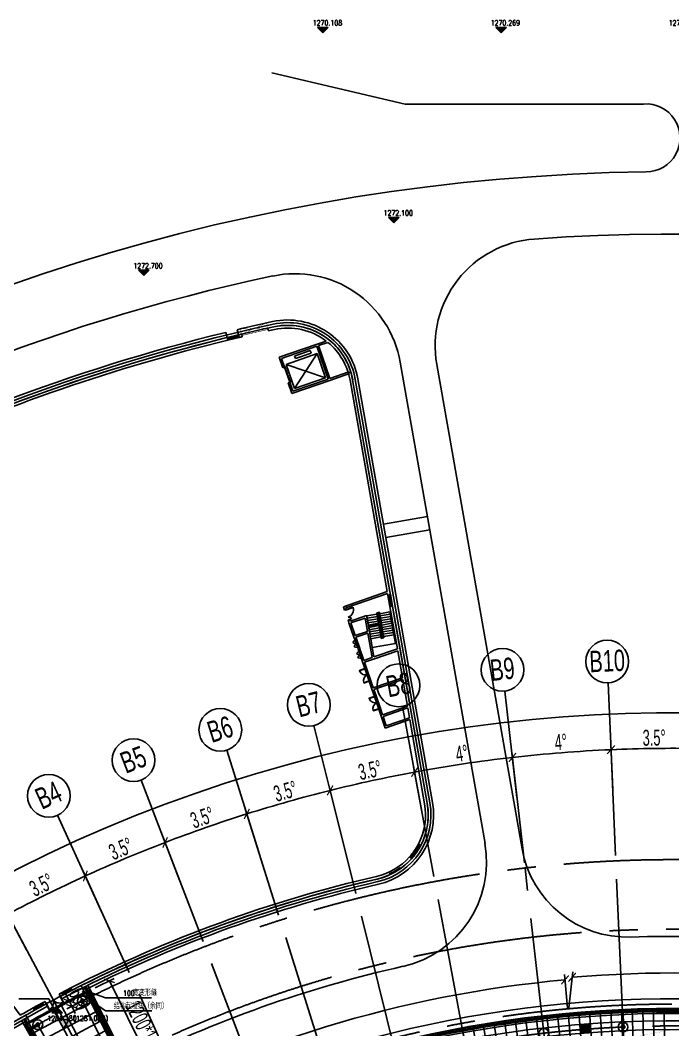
# Model space of a CAD drawing. Extents: x 1962160 to 37842216, y -162679 to 2997677.
# Drawn here: x 37540363 to 37613660, y 2884395 to 2997677 of the extents above; entities that cross this region are included whole.
import ezdxf
from ezdxf.enums import TextEntityAlignment as Align

# ---------------------------------------------------------------- set-up
doc = ezdxf.new("R2010")
doc.units = 0
doc.header["$LTSCALE"] = 1000
for name, pattern in [('__DASH', [0.35, 0.25, -0.1]), ('CENTER', [2, 1.25, -0.25, 0.25, -0.25]), ('CENTER2', [28.575, 19.05, -3.175, 3.175, -3.175]), ('DASH', [0.35, 0.25, -0.1]), ('HIDDEN', [0.375, 0.25, -0.125])]:
    doc.linetypes.add(name, pattern=pattern)
doc.layers.get('0').update_dxf_attribs({"color": 8})
doc.layers.get('Defpoints').update_dxf_attribs({"color": 8})
for name, color, linetype in [('#幕墙线-平面', 8, 'Continuous'), ('#标注', 8, 'Continuous'), ('#虚线', 8, 'HIDDEN'), ('#轴线', 8, 'CENTER2'), ('1-WIN-1', 8, 'Continuous'), ('A-AL-E', 8, 'Continuous'), ('A-COLS-PLAN-C', 8, 'DASH'), ('A-COLS-PLAN-S', 8, 'DASH'), ('A-DETL-ALUM', 8, 'Continuous'), ('A-DIMS-ELEV', 8, 'Continuous'), ('A-DIMS-LEAD', 8, 'Continuous'), ('A-FLOR', 8, 'Continuous'), ('A-FLOR-OTLN', 8, 'Continuous'), ('A-FLOR-UNDR', 8, '__DASH'), ('A-GRID', 8, 'CENTER'), ('A-HATH', 8, 'Continuous'), ('A-NOTE', 8, 'Continuous'), ('A-ROOF-DRAN', 8, 'Continuous'), ('A-STRS-HRAL', 8, 'Continuous'), ('DIM', 8, 'Continuous'), ('G-ACCS', 8, 'Continuous'), ('周边建筑', 8, 'Continuous'), ('建-填充', 8, 'Continuous'), ('水-雨水-压力流-标识', 8, 'Continuous')]:
    doc.layers.add(name, color=color, linetype=linetype)
doc.layers.add('A-X-CHEK', color=8, linetype='Continuous', plot=False)
doc.styles.add('#文字', font='jrs.shx', dxfattribs={"width": 0.7, "bigfont": 'hztxt.shx'})
doc.styles.add('_TCH_DIM', font='SIMPLEX', dxfattribs={"bigfont": 'GBCBIG'})
doc.styles.add('JHZX', font='jrs.shx', dxfattribs={"width": 0.6, "bigfont": 'jhz.shx'})
doc.dimstyles.new('JZBZ-300', dxfattribs={"dimscale": 300, "dimtxt": 3, "dimasz": 1.5, "dimexe": 1, "dimexo": 1, "dimgap": 0.5, "dimtad": 1, "dimdec": 0, "dimdsep": 46, "dimtxsty": 'JHZX', "dimblk1": 'ARCHTICK', "dimblk2": 'ARCHTICK', "dimsah": 1, "dimcen": 0, "dimclrd": 1, "dimclre": 1, "dimclrt": 2, "dimadec": 3, "dimazin": 2, "dimtfac": 1, "dimtdec": 0, "dimtix": 1, "dimtmove": 0, "dimatfit": 3, "dimfxl": 1, "dimtolj": 1, "dimlwd": -1, "dimlwe": -1, "dimarcsym": 1})
doc.dimstyles.new('JZBZ-600', dxfattribs={"dimscale": 600, "dimtxt": 3, "dimasz": 1.5, "dimexe": 1, "dimexo": 1, "dimgap": 0.5, "dimtad": 1, "dimdec": 0, "dimdsep": 46, "dimtxsty": 'JHZX', "dimblk1": 'ARCHTICK', "dimblk2": 'ARCHTICK', "dimsah": 1, "dimcen": 0, "dimclrd": 1, "dimclre": 1, "dimclrt": 2, "dimadec": 1, "dimazin": 2, "dimtfac": 1, "dimtdec": 0, "dimtix": 1, "dimtmove": 0, "dimatfit": 3, "dimfxl": 1, "dimtolj": 1, "dimlwd": -1, "dimlwe": -1, "dimarcsym": 1})
pattern_1 = [(45, (0, 0), (-112.2532015, 112.2532015), []), (135, (0, 0), (-112.2532015, -112.2532015), [])]

# ---------------------------------------------------------------- blocks, each defined once
blk = doc.blocks.new('_ARCHTICK')
at = {"const_width": 0.15}
blk.add_lwpolyline([(-0.5, -0.5), (0.5, 0.5)], dxfattribs=at)
blk = doc.blocks.new('排水沟区域')
at = {"layer": 'A-HATH'}
h = blk.add_hatch(dxfattribs=at)
h.set_pattern_fill('ANSI37', color=256, scale=100)
h.set_pattern_definition(pattern_1)
edge = h.paths.add_edge_path()
edge.add_arc((35647973, 2918657), 130050, 85.73989, 85.93807)
edge.add_arc((35656805, 3048908), 650, 266.1207, 305.74461, ccw=False)
edge.add_arc((35647973, 2918657), 129900, 86.1207, 116.0611)
edge.add_arc((35590618, 3035934), 650, 256.27854, 296.0611, ccw=False)
edge.add_line((35590464, 3035302), (35590062, 3035102))
edge.add_arc((35590618, 3035934), 1000, 236.24955, 296.0611)
edge.add_arc((35647973, 2918657), 129550, 86.1207, 116.0611, ccw=False)
edge.add_arc((35656805, 3048908), 1000, 266.1207, 325.93048)
h = blk.add_hatch(dxfattribs=at)
h.set_pattern_fill('ANSI37', color=256, scale=100)
h.set_pattern_definition(pattern_1)
edge = h.paths.add_edge_path()
edge.add_line((35583812, 3031894), (35583462, 3031695))
edge.add_arc((35582818, 3031786), 650, 351.9301, 389.49935)
edge.add_line((35583384, 3032106), (35575159, 3046644))
edge.add_arc((35647973, 2918657), 147250, 119.49992, 119.6361, ccw=False)
edge.add_line((35575463, 3046817), (35583689, 3032279))
edge.add_arc((35582818, 3031786), 1000, 6.14995, 29.49935, ccw=False)
for points in [[(35657633, 3048348, 0.0008647), (35657185, 3048381, -0.1746354), (35656761, 3048260, 0.131388), (35590904, 3035350, -0.1753489), (35590464, 3035302), (35590062, 3035102, 0.2670681), (35591057, 3035035, -0.131388), (35656737, 3047910, 0.2670598)], [(35583812, 3031894), (35583462, 3031695, 0.1654111), (35583384, 3032106), (35575159, 3046644, -0.0005942), (35575463, 3046817), (35583689, 3032279, -0.102235)]]:
    blk.add_lwpolyline(points, format="xyb", close=True, dxfattribs=at)
blk = doc.blocks.new('A$C58e34137')
at = {"layer": 'A-X-CHEK'}
blk.add_blockref('排水沟区域', (-35647973, -2918657), dxfattribs=at)
blk = doc.blocks.new('雨水立管')
for radius in [80, 50]:
    blk.add_circle((0, 0), radius)
blk = doc.blocks.new('雨水')
at = {"layer": 'A-ROOF-DRAN'}
for points in [[(35642303, 3046802), (35642243, 3048080)], [(35642452, 3046809), (35642393, 3048087)], [(35576339, 3046650), (35575747, 3046315)], [(35576413, 3046520), (35575821, 3046185)]]:
    blk.add_lwpolyline(points, dxfattribs=at)
at = {"xscale": 1.5, "yscale": 1.5, "zscale": 1.5}
for p in [(35576376, 3046585), (35642377, 3046805)]:
    blk.add_blockref('雨水立管', p, dxfattribs=at)
blk = doc.blocks.new('1100')
at = {"layer": 'A-DETL-ALUM', "ltscale": 0.3}
blk.add_circle((35572079, 2737405), 550, dxfattribs=at)
blk = doc.blocks.new('_YZHK')
blk.add_circle((0, 0), 0.5)
blk = doc.blocks.new('ASDFASD')
at = {"layer": 'A-COLS-PLAN-C', "ltscale": 0.3, "xscale": 400, "yscale": 400, "zscale": 400}
for p in [(35581667, 3049405), (35576655, 3046741), (35642391, 3046485)]:
    blk.add_blockref('_YZHK', p, dxfattribs=at)
blk = doc.blocks.new('$DorLib2D$00000002')
at = {"layer": '1-WIN-1'}
for p, q in [((-0.5, 0), (-0.5, 0.4875)), ((-0.475, 0.4875), (-0.5, 0.4875)), ((-0.5, 0), (-0.475, 0)), ((-0.475, 0), (-0.475, 0.4875)), ((0.475, 0), (0.475, 0.4875)), ((0.475, 0.4875), (0.5, 0.4875)), ((0.5, 0), (0.475, 0)), ((0.5, 0), (0.5, 0.4875))]:
    blk.add_line(p, q, dxfattribs=at)
for centre, start, end in [((-0.4875, 0), 0, 88.530716), ((0.4875, 0), 91.469284, 180)]:
    blk.add_arc(centre, 0.4875, start, end, dxfattribs=at)
blk = doc.blocks.new('$DORLIB2D$00000127')
for points in [[(-0.533, 0.795), (-0.533, 0.69)], [(-0.033, 0.795), (-0.533, 0.795)], [(-0.033, 0.69), (-0.533, 0.69)], [(-0.033, 0.795), (-0.033, 0.69)], [(0.533, 0.795), (0.033, 0.795)], [(0.033, 0.795), (0.033, 0.69)], [(0.533, 0.69), (0.033, 0.69)], [(0.533, 0.795), (0.533, 0.69)], [(0.5, 0.5), (-0.5, 0.5)]]:
    blk.add_lwpolyline(points)
blk = doc.blocks.new('$DorLib2D$00000213')
at = {"const_width": 0.02}
blk.add_lwpolyline([(0.5, 0), (-0.5, 0)], dxfattribs=at)
blk = doc.blocks.new('$WINLIB2D$00000001')
for points in [[(-0.5, 0.5), (-0.5, -0.5)], [(-0.5, 0.5), (0.5, 0.5)], [(0.5, 0.167), (-0.5, 0.167)], [(0.5, -0.5), (0.5, 0.5)], [(0.5, -0.167), (-0.5, -0.167)], [(-0.5, -0.5), (0.5, -0.5)]]:
    blk.add_lwpolyline(points)
blk = doc.blocks.new('$WINLIB2D$00000039')
for points in [[(-0.5, 0.5), (-0.5, -0.5)], [(0.5, 0.5), (-0.5, 0.5)], [(-0.5, 0.167), (0.5, 0.167)], [(-0.452, -0.167), (-0.5, 0.084)], [(-0.384, -0.167), (-0.448, 0.167)], [(-0.316, -0.167), (-0.38, 0.167)], [(-0.248, -0.167), (-0.312, 0.167)], [(-0.18, -0.167), (-0.244, 0.167)], [(-0.112, -0.167), (-0.176, 0.167)], [(-0.044, -0.167), (-0.108, 0.167)], [(0.024, -0.167), (-0.04, 0.167)], [(0.092, -0.167), (0.028, 0.167)], [(0.16, -0.167), (0.096, 0.167)], [(0.228, -0.167), (0.164, 0.167)], [(0.296, -0.167), (0.232, 0.167)], [(0.364, -0.167), (0.3, 0.167)], [(0.432, -0.167), (0.368, 0.167)], [(0.5, -0.167), (0.436, 0.167)], [(0.5, -0.5), (0.5, 0.5)], [(-0.5, -0.167), (0.5, -0.167)], [(0.5, -0.5), (-0.5, -0.5)]]:
    blk.add_lwpolyline(points)
blk = doc.blocks.new('$DorLib2D$00000225')
for p, q in [((-0.5, 0), (-0.5, 0.252)), ((-0.475, 0.252), (-0.5, 0.252)), ((-0.475, 0), (-0.475, 0.252)), ((0.475, -0.001), (0.475, 0.752)), ((0.475, 0.752), (0.5, 0.752)), ((0.5, -0.001), (0.5, 0.752)), ((-0.475, 0), (-0.5, 0)), ((0.475, -0.001), (0.5, -0.001))]:
    blk.add_line(p, q)
for centre, radius, start, end in [((-0.501, 0.003), 0.251, 359.78987, 84.09744), ((0.505, -0.002), 0.755, 92.24927, 179.72377)]:
    blk.add_arc(centre, radius, start, end)
blk = doc.blocks.new('$DorLib2D$00000231')
for p, q in [((-0.5, 0), (-0.25, 0.43)), ((0.5, 0), (0.25, 0.43))]:
    blk.add_line(p, q)
for centre, start, end in [((-0.5, 0), 0, 60), ((0.5, 0), 120, 180)]:
    blk.add_arc(centre, 0.5, start, end)
blk = doc.blocks.new('1234')
at = {"layer": '周边建筑'}
for p, q in [((52142, 204662), (52290, 205244)), ((52067, 204372), (52142, 204662)), ((53401, 204337), (53326, 204047)), ((53401, 204337), (53553, 204918)), ((53686, 203953), (53764, 204242)), ((56660, 203458), (56582, 203168)), ((56273, 199959), (56080, 198739)), ((60718, 199255), (56273, 199959)), ((56278, 198708), (56440, 199730)), ((60588, 199073), (56440, 199730)), ((56080, 198739), (56278, 198708)), ((56562, 198906), (56112, 196061)), ((56112, 196061), (60217, 198327)), ((60217, 198327), (56562, 198906)), ((56562, 198906), (59766, 195482)), ((57856, 199278), (57812, 198996)), ((57812, 198996), (59649, 198705)), ((59693, 198987), (57856, 199278)), ((59649, 198705), (59693, 198987)), ((60217, 198327), (59766, 195482)), ((59978, 195221), (60588, 199073)), ((60175, 195190), (60785, 199042)), ((61784, 199086), (60718, 199255)), ((61879, 198868), (60785, 199042)), ((55798, 196961), (55601, 195712)), ((55996, 196930), (55798, 196961)), ((55829, 195878), (55996, 196930)), ((59766, 195482), (56112, 196061)), ((60045, 195008), (55601, 195712)), ((59978, 195221), (55829, 195878)), ((62374, 194639), (60045, 195008)), ((62406, 194836), (60175, 195190)), ((54634, 171059), (62073, 193954)), ((54898, 170900), (62358, 193861)), ((62374, 194639), (62406, 194836)), ((49496, 171873), (49434, 171478)), ((49434, 171478), (49631, 171447)), ((49496, 171873), (54634, 171059)), ((49631, 171447), (49663, 171644)), ((49663, 171644), (54572, 170867)), ((48933, 168317), (49199, 169997)), ((49246, 170293), (49199, 169997)), ((49444, 170262), (49246, 170293)), ((49412, 170064), (49444, 170262)), ((49412, 170064), (51321, 169762)), ((54572, 170867), (54510, 170677)), ((54510, 170677), (54795, 170584)), ((54795, 170584), (54898, 170900)), ((49146, 168385), (49381, 169866)), ((49381, 169866), (51058, 169601)), ((50589, 168156), (51058, 169601)), ((50753, 168013), (51321, 169762)), ((51309, 169726), (50945, 168605)), ((52181, 168623), (51068, 168984)), ((52261, 168870), (51149, 169231)), ((52342, 169117), (51229, 169479)), ((52422, 169364), (51309, 169726)), ((51826, 166719), (52691, 169382)), ((51837, 166821), (52641, 169293)), ((51864, 166644), (52766, 169421)), ((52472, 169517), (52092, 168348)), ((52510, 169441), (52151, 168335)), ((52498, 169340), (52170, 168331)), ((52338, 168845), (52319, 168851)), ((52418, 169092), (52399, 169099)), ((52766, 169421), (52472, 169517)), ((52498, 169340), (52479, 169346)), ((52480, 168799), (52499, 168793)), ((52498, 169340), (52641, 169293)), ((52691, 169382), (52510, 169441)), ((52561, 169046), (52580, 169040)), ((54108, 169440), (52616, 164849)), ((52637, 169021), (53749, 168660)), ((52641, 169293), (52660, 169287)), ((52717, 169269), (53830, 168907)), ((52880, 164690), (54393, 169347)), ((53026, 166434), (53830, 168907)), ((54393, 169347), (54108, 169440)), ((48730, 167033), (48886, 168021)), ((48933, 168317), (48886, 168021)), ((48886, 168021), (49084, 167990)), ((48927, 167002), (49084, 167990)), ((49084, 167990), (49115, 168187)), ((49115, 168187), (50527, 167964)), ((49146, 168385), (50589, 168156)), ((49666, 165316), (50527, 167964)), ((49866, 165284), (50753, 168013)), ((50914, 168509), (50506, 167253)), ((51779, 167386), (50667, 167748)), ((51860, 167633), (50747, 167995)), ((51940, 167881), (50827, 168242)), ((52020, 168128), (50908, 168490)), ((51450, 168389), (50914, 168509)), ((51498, 168481), (50945, 168605)), ((52101, 168375), (50988, 168737)), ((51537, 168555), (51450, 168389)), ((51571, 168288), (51537, 168555)), ((52061, 168253), (51569, 166739)), ((51654, 168446), (51571, 168288)), ((52139, 168235), (51606, 168355)), ((52120, 168240), (51645, 166778)), ((52170, 168331), (51654, 168446)), ((52139, 168235), (51695, 166867)), ((52016, 167856), (51997, 167862)), ((52097, 168103), (52078, 168109)), ((52177, 168351), (52158, 168357)), ((52159, 167810), (52178, 167803)), ((52235, 167785), (53348, 167423)), ((52257, 168598), (52238, 168604)), ((52239, 168057), (52258, 168051)), ((52315, 168032), (53428, 167671)), ((52320, 168304), (52339, 168298)), ((52396, 168279), (53508, 167918)), ((52400, 168551), (52419, 168545)), ((52476, 168527), (53589, 168165)), ((52556, 168774), (53669, 168412)), ((48526, 165749), (48683, 166737)), ((48730, 167033), (48683, 166737)), ((48683, 166737), (48880, 166706)), ((48724, 165718), (48880, 166706)), ((48927, 167002), (48730, 167033)), ((48880, 166706), (48927, 167002)), ((50506, 167253), (50197, 166302)), ((51619, 166892), (50506, 167253)), ((51619, 166892), (50506, 167253)), ((51699, 167139), (50586, 167500)), ((51569, 166739), (51864, 166644)), ((51645, 166778), (51826, 166719)), ((51695, 166867), (51676, 166873)), ((51857, 166814), (51676, 166873)), ((51775, 167114), (51756, 167120)), ((51856, 167361), (51836, 167368)), ((51837, 166821), (51857, 166814)), ((51914, 166796), (53026, 166434)), ((53026, 166434), (51914, 166796)), ((51936, 167609), (51917, 167615)), ((51918, 167068), (51937, 167062)), ((51994, 167043), (53107, 166682)), ((51998, 167315), (52017, 167309)), ((52074, 167290), (53187, 166929)), ((52079, 167562), (52098, 167556)), ((52155, 167538), (53267, 167176)), ((48472, 165404), (48346, 164614)), ((48526, 165749), (48472, 165404)), ((48724, 165718), (48526, 165749)), ((48685, 165471), (48724, 165718)), ((48685, 165471), (49666, 165316)), ((50197, 166302), (52717, 165483)), ((52717, 165483), (53026, 166434)), ((48112, 163132), (48346, 164614)), ((48309, 163101), (48544, 164582)), ((48346, 164614), (48544, 164582)), ((48544, 164582), (48654, 165274)), ((48654, 165274), (49719, 165105)), ((49719, 165105), (52554, 164656)), ((49866, 165284), (52616, 164849)), ((51599, 161719), (52554, 164656)), ((51863, 161560), (52880, 164690)), ((48112, 163132), (47963, 162194)), ((48309, 163101), (48112, 163132)), ((47963, 162194), (47830, 161354)), ((48028, 161323), (48145, 162064)), ((48145, 162064), (51537, 161527)), ((48176, 162261), (48309, 163101)), ((48176, 162261), (51599, 161719)), ((47596, 159873), (47830, 161354)), ((47793, 159841), (48028, 161323)), ((47830, 161354), (48028, 161323)), ((50598, 158638), (51537, 161527)), ((50862, 158479), (51863, 161560)), ((47596, 159873), (47463, 159033)), ((47793, 159841), (47596, 159873)), ((47676, 159101), (47793, 159841)), ((47244, 157650), (47463, 159033)), ((47472, 157817), (47645, 158903)), ((47645, 158903), (50536, 158445)), ((47676, 159101), (50598, 158638)), ((47244, 157650), (50129, 157193)), ((47472, 157817), (50191, 157386)), ((50191, 157386), (50536, 158445)), ((50455, 157227), (50862, 158479)), ((47164, 148067), (50129, 157193)), ((47449, 147974), (50455, 157227)), ((-4072, 148444), (-5018, 154416)), ((-2398, 148181), (-2402, 148481)), ((-1202, 148495), (-1198, 148195)), ((-900, 148197), (-900, 148497)), ((900, 148497), (900, 148197)), ((1198, 148195), (1202, 148495)), ((2402, 148481), (2398, 148181)), ((-3864, 147549), (-3872, 147849)), ((-3857, 147300), (-3864, 147549)), ((-3807, 147301), (-3822, 147851)), ((-3757, 147302), (-3772, 147852)), ((-900, 148197), (-900, 147897)), ((900, 148197), (900, 147897)), ((3757, 147302), (3772, 147852)), ((3807, 147301), (3822, 147851)), ((3857, 147300), (3872, 147849)), ((44410, 144394), (44579, 144146)), ((42961, 143314), (42857, 143596))]:
    blk.add_line(p, q, dxfattribs=at)
for points, format in [([(900, 147897, -0.0642475), (38411, 142825, 0.3992271), (47734, 147881), (62644, 193769, 0.4257611), (57411, 203559, 0.1695891), (-81790, 195045, 0.4257611), (-85791, 184690), (-65401, 140962, 0.3992271), (-55531, 137079, -0.0949868), (-900, 147897)], "xyb"), ([(3507, 147308, 0.0119029), (-3507, 147308), (-3530, 148158, 0.0905154), (-55644, 137357, -0.3992271), (-65129, 141089), (-85519, 184817, -0.4257611), (-81674, 194768, -0.0861795), (-11230, 210901), (-9979, 203000), (9979, 203000), (11230, 210901, -0.0554806), (57329, 203270, -0.4257611), (62358, 193861), (47449, 147974, -0.3992271), (38489, 143115, 0.0597972), (3530, 148158), (3507, 147309)], "xyb"), ([(52290, 205244, 0.1253831), (-52290, 205244)], "xyb"), ([(-53553, 204918, 0.0353768), (-81906, 195322, 0.4257611), (-86063, 184563), (-65672, 140835, 0.3992271), (-55418, 136801, -0.0899201), (-3864, 147549, -0.0899201)], "xyb"), ([(3864, 147549, -0.0592047), (38333, 142535, 0.3992271), (48019, 147789), (62929, 193676, 0.4257611), (57492, 203848, 0.0048189), (53553, 204918)], "xyb"), ([(53276, 169224, 0, 0, 0), (52277, 166152, 0, 0, 0), (50946, 166584, 0, 0, 0), (51502, 168296, 0, 80, 0), (51409, 168011, 0, 0, 0)], "xyseb"), ([(51944, 169656, 0, 0, 0), (51582, 168544, 0, 80, 0), (51675, 168829, 0, 0, 0)], "xyseb"), ([(-3857, 147300, -0.0130907), (3857, 147300, -0.0130907)], "xyb")]:
    blk.add_lwpolyline(points, format=format, dxfattribs=at)
at = {"layer": '周边建筑', "const_width": 30}
for points in [[(56660, 203458), (56821, 204036), (53921, 204821), (53764, 204242), (56660, 203458)], [(56821, 204036), (53764, 204242)], [(56660, 203458), (53921, 204821)]]:
    blk.add_lwpolyline(points, dxfattribs=at)
at = {"layer": '周边建筑'}
for centre, radius, start, end in [((0, 0), 211200, 75.70675, 86.30137), ((0, 0), 210900, 75.707, 86.30102), ((0, 0), 210900, 75.25269, 75.35382), ((0, 0), 211200, 75.25211, 75.35407), ((0, 0), 210900, 74.24968, 74.43766), ((0, 0), 211200, 74.24968, 74.43824), ((55321, 196148), 7100, 24.44226, 74.24968), ((55321, 196148), 7400, 22.4866, 74.24968), ((55321, 196148), 7400, 21.72279, 35.71757), ((55321, 196148), 7100, 342, 22.52881), ((55321, 196148), 7400, 342, 22.4866), ((0, 0), 148500, 90.92672, 91.57126), ((0, 0), 148500, 90.34725, 90.46372), ((0, 0), 148500, 89.53628, 89.65275), ((0, 0), 148500, 74.9471, 89.07328), ((0, 0), 148200, 91.60015, 106.54179), ((0, 0), 148200, 90.92719, 91.60015), ((0, 0), 148200, 90.34795, 90.46325), ((0, 0), 148200, 89.65205, 90.34795), ((0, 0), 148200, 89.53675, 89.65205), ((0, 0), 148200, 74.9471, 89.07281), ((40411, 150261), 7100, 304.28234, 342), ((40411, 150261), 7400, 304.28234, 342), ((40411, 150261), 7100, 290.15462, 304.28234), ((40411, 150261), 7200, 290.15462, 304.28234), ((40411, 150261), 7300, 290.15462, 304.28234), ((40411, 150261), 7400, 290.15462, 304.28234), ((40411, 150261), 7400, 254.9471, 290.15462), ((40411, 150261), 7100, 254.9471, 290.15462), ((40411, 150261), 7300, 266.44972, 278.0529)]:
    blk.add_arc(centre, radius, start, end, dxfattribs=at)
for name, p, xscale, yscale, zscale, rotation in [('$WINLIB2D$00000001', (52734, 204355), -1300.000000000001, 299.9999999999999, 1300, 345.530409277179), ('$DorLib2D$00000213', (55173, 203705), 3000.000000000001, 3000.000000000001, -3000, 344.8451764016707), ('$DORLIB2D$00000127', (56038, 197834), -1800, 200, 1800, 260.9999999999851), ('$DorLib2D$00000225', (49439, 170870), -1200, 1200, 200, 260.9999999999629), ('$WINLIB2D$00000001', (54452, 170012), -1300.000000000001, 299.9999999999999, -1300.000000000001, 71.99999999999547), ('$DorLib2D$00000231', (48907, 167512), -999.9999999999995, 999.9999999999999, 200, 80.99999999998349), ('$DorLib2D$00000231', (48703, 166228), -999.9999999999995, 999.9999999999999, 200, 80.99999999998349), ('$DorLib2D$00000002', (48328, 163857), 1500, 1500, 200, 80.99999999997397), ('$DorLib2D$00000002', (47812, 160598), 1500.000000000002, 1500.000000000002, 200, 80.99999999998401), ('$WINLIB2D$00000039', (-1800, 148338), 1199.999999999999, 299.9999999999998, 1199.999999999999, 180.6952198723664), ('$WINLIB2D$00000039', (1800, 148338), -1199.999999999999, 299.9999999999998, -1199.999999999999, 179.3047801274005), ('$DorLib2D$00000002', (0, 148347), -1800, 1800, -1800, 180)]:
    blk.add_blockref(name, p, dxfattribs=dict(at, xscale=xscale, yscale=yscale, zscale=zscale, rotation=rotation))
blk = doc.blocks.new('DIAN')
at = {"layer": 'A-FLOR-OTLN'}
h = blk.add_hatch(color=256, dxfattribs=at)
h.dxf.hatch_style = 1
edge = h.paths.add_edge_path()
edge.add_arc((35536772, 2753987), 50, 0, 360)
blk.add_circle((35536772, 2753987), 50, dxfattribs=at)
blk = doc.blocks.new('总体道路0521')
at = {"layer": 'G-ACCS'}
for p, q in [((35647951.42, 2918805.6), (35647941.89, 2918859.62)), ((35647955.58, 2918805.01), (35647946, 2918859.36)), ((35647940.03, 2918841.41), (35647944.95, 2918842.28)), ((35647940.29, 2918839.94), (35647945.21, 2918840.8))]:
    blk.add_line(p, q, dxfattribs=at)
blk.add_lwpolyline([(35647969.23, 2918888.57), (35647942.47, 2918888.57), (35647927.47, 2918892.07)], dxfattribs=at)
for centre, radius, start, end in [((35647969.51, 2918884.77), 3.81, 270, 94.138), ((35647970.47, 2918883.93), 2, 358.9919, 358.9921), ((35647972.51, 2918657.18), 223.8, 90.7688, 156.6531), ((35647957.82, 2918861.45), 12, 94.1145, 190), ((35647972.51, 2918657.18), 216.8, 34.9199, 94.1145), ((35647972.51, 2918657.18), 216.8, 101.9588, 143.0802), ((35647930.08, 2918857.53), 12, 10, 101.9588), ((35647939.6, 2918803.52), 12, 282.6749, 10), ((35647967.4, 2918807.09), 12, 190, 271.9521), ((35647972.51, 2918657.18), 138, 85.7225, 91.9521), ((35647972.51, 2918657.18), 138, 102.6749, 116.3547), ((35647972.51, 2918657.18), 131, 85.8282, 116.3467)]:
    blk.add_arc(centre, radius, start, end, dxfattribs=at)
blk = doc.blocks.new('A$C06ac024f')
at = {"layer": 'A-DIMS-ELEV'}
for points in [[(-39288, 239392), (-39888, 239992), (-38688, 239992)], [(-19290, 239391), (-19890, 239991), (-18690, 239991)], [(-31342, 218059), (-31942, 218659), (-30742, 218659)], [(-59414, 212137), (-60014, 212737), (-58814, 212737)], [(-69130, 130014), (-69730, 129414), (-68530, 129414)]]:
    blk.add_hatch(color=256, dxfattribs=at).paths.add_polyline_path(points)
at = {"layer": 'A-AL-E'}
for p, q in [((-58115, 116897), (-65568, 131846)), ((-57936, 116986), (-65389, 131935))]:
    blk.add_line(p, q, dxfattribs=at)
for points in [[(-72640, 128086), (-64415, 113548, -0.4119686), (-64730, 112393, 0.2085568), (-126407, 29041, -0.411975), (-127419, 28402), (-143727, 32017)], [(-72814, 127987), (-64589, 113449, -0.4119686), (-64830, 112566, 0.2085568), (-126602, 29086, -0.411975), (-127376, 28597), (-143683, 32213)]]:
    blk.add_lwpolyline(points, format="xyb", dxfattribs=at)
for radius in [129900, 129700]:
    blk.add_arc((0, 0), radius, 86.1207, 116.0611, dxfattribs=at)
at = {"layer": 'A-DIMS-ELEV'}
for p, q in [((-39288, 239392), (-39888, 239992)), ((-39888, 239992), (-38688, 239992)), ((-39288, 239392), (-38688, 239992)), ((-19290, 239391), (-19890, 239991)), ((-19890, 239991), (-18690, 239991)), ((-19290, 239391), (-18690, 239991)), ((-31342, 218059), (-31942, 218659)), ((-31942, 218659), (-30742, 218659)), ((-31342, 218059), (-30742, 218659)), ((-59414, 212137), (-60014, 212737)), ((-60014, 212737), (-58814, 212737)), ((-59414, 212137), (-58814, 212737)), ((-69130, 130014), (-69730, 129414)), ((-69730, 129414), (-68530, 129414)), ((-69130, 130014), (-68530, 129414))]:
    blk.add_line(p, q, dxfattribs=at)
at = {"layer": 'A-DIMS-LEAD'}
for p, q in [((-66325, 131467), (-63712, 129628)), ((-65795, 131859), (-63722, 131112)), ((-63722, 131112), (-58528, 131112)), ((-63712, 129628), (-58495, 129628))]:
    blk.add_line(p, q, dxfattribs=at)
at = {"layer": 'A-DIMS-LEAD', "const_width": 80}
for points in [[(-66358, 131490, 1), (-66293, 131444, 1)], [(-65833, 131873, 1), (-65757, 131846, 1)]]:
    blk.add_lwpolyline(points, format="xyb", close=True, dxfattribs=at)
at = {"layer": 'A-FLOR-OTLN'}
blk.add_lwpolyline([(-65389, 131935, 0.0142794), (-72814, 127987, 0.0130907)], format="xyb", dxfattribs=at)
blk.add_lwpolyline([(-61102, 114916), (-69130, 130014)], dxfattribs=at)
at = {"layer": 'A-FLOR-UNDR'}
blk.add_lwpolyline([(-65434, 132024, 0.0142786), (-72863, 128074, 0.0130907)], format="xyb", dxfattribs=at)
at = {"layer": 'A-STRS-HRAL'}
for points in [[(-58428, 116741, 0.0843302), (-58191, 116416, -0.0004121), (-57999, 116512, -0.1021988), (-58249, 116830), (-65702, 131779, 0.0003396), (-65881, 131690), (-58428, 116741)], [(-72509, 128160), (-64284, 113622, -0.1021932), (-64160, 113236, -0.0004121), (-63973, 113342, 0.0843246), (-64110, 113720), (-72335, 128258, 0.0003396), (-72509, 128160)]]:
    blk.add_lwpolyline(points, format="xyb", dxfattribs=at)
blk.add_lwpolyline([(-58111, 116345, 0.2921177), (-56827, 116198, -0.131388), (8751, 129054, 0.2921177), (9884, 129674, 0.0004314), (9661, 129691, -0.2670598), (8765, 129253, 0.131388), (-56915, 116378, -0.2670598), (-57910, 116445, 0.0004314)], format="xyb", close=True, dxfattribs=at)
at = {"xscale": 1000, "yscale": 1000, "zscale": 1000}
blk.add_blockref('总体道路0521', (-35647972511, -2918657177), dxfattribs=at)
at = {"layer": 'A-COLS-PLAN-S'}
blk.add_blockref('ASDFASD', (-35647973, -2918657), dxfattribs=at)
at = {"layer": 'A-FLOR-OTLN'}
blk.add_blockref('DIAN', (-35605902, -2623973), dxfattribs=at)
at = {"layer": 'A-ROOF-DRAN'}
blk.add_blockref('雨水', (-35647973, -2918657), dxfattribs=at)
at = {"layer": '周边建筑', "rotation": 27.99999965018871}
blk.add_blockref('1234', (0, 0), dxfattribs=at)
at = {"layer": '水-雨水-压力流-标识'}
for p in [(-35638385, -2606656), (-35643396, -2609321), (-35577663, -2609575), (-35586564, -2610277)]:
    blk.add_blockref('1100', p, dxfattribs=at)
at = {"layer": 'A-DIMS-ELEV', "style": '_TCH_DIM', "width": 0.705882}
for s, p in [('1270.108', (-40436, 240202)), ('1270.269', (-20462, 240201)), ('1270.430', (-472, 240200)), ('1272.100', (-32490, 218869)), ('1272.700', (-60594, 212947)), ('(1281.080)', (-67346, 128504)), ('1281.180', (-70246, 128504))]:
    blk.add_text(s, height=595, dxfattribs=at).set_placement(p)
at = {"layer": 'A-NOTE', "style": '_TCH_DIM', "width": 0.705882}
blk.add_text('100', height=595, dxfattribs=at).set_placement((-61749, 131322))
at = {"layer": 'A-NOTE', "style": '_TCH_DIM'}
for s, p in [('宽变形缝', (-60629, 131322)), ('结构起坡线（余同）', (-62777, 129838))]:
    blk.add_text(s, height=675.2, dxfattribs=at).set_placement(p)
blk = doc.blocks.new('A$C41f195f4')
at = {"layer": '建-填充', "ltscale": 10}
h = blk.add_hatch(color=256, dxfattribs=at)
h.dxf.hatch_style = 1
edge = h.paths.add_edge_path()
edge.add_arc((0, 0), 128529, 105.25091, 105.78022)
edge.add_line((-34953, 123685), (-34681, 122723))
edge.add_arc((0, 0), 127529, 105.25093, 105.78024, ccw=False)
edge.add_line((-33546, 123038), (-33809, 124003))
edge = h.paths.add_edge_path()
edge.add_arc((0, 0), 128529, 112.66115, 113.19045)
edge.add_line((-50613, 118144), (-50220, 117225))
edge.add_arc((0, 0), 127529, 112.66117, 113.19047, ccw=False)
edge.add_line((-49135, 117684), (-49520, 118607))
edge = h.paths.add_edge_path()
edge.add_arc((0, 0), 128529, 121.65922, 122.18852)
edge.add_line((-68469, 108774), (-67936, 107928))
edge.add_arc((0, 0), 127529, 121.65925, 122.18854, ccw=False)
edge.add_line((-66936, 108551), (-67461, 109402))
h.paths.add_polyline_path([(-68101, 129145), (-68984, 128676), (-68421, 127616), (-67538, 128086)])
h = blk.add_hatch(color=256, dxfattribs=at)
h.dxf.hatch_style = 1
edge = h.paths.add_edge_path()
edge.add_arc((0, 0), 128529, 94.13549, 94.6648)
edge.add_line((-10453, 128104), (-10372, 127107))
edge.add_arc((0, 0), 127529, 94.13551, 94.66482, ccw=False)
edge.add_line((-9197, 127197), (-9269, 128195))
at = {"layer": 'DIM', "ltscale": 10}
for points in [[(-68984, 128676), (-67830, 128635), (-68421, 127616)], [(-10372, 127107), (-9941, 128144), (-9197, 127197)]]:
    blk.add_lwpolyline(points, dxfattribs=at)
blk = doc.blocks.new('A$C80b62fe7')
at = {"layer": '#幕墙线-平面'}
for points in [[(81709, 327421), (80789, 319019, -0.4021368), (79822, 318210, 0.131388), (14097, 305326, -0.411975), (12883, 305738), (5118, 321313)], [(81479, 327708), (80530, 319047, -0.4021368), (79840, 318470, 0.131388), (13983, 305560, -0.411975), (13115, 305854), (5350, 321429)], [(-1880, 317592), (6689, 302445, -0.4119686), (6351, 301208, 0.2085568), (-55297, 217895, -0.411975), (-56381, 217211), (-73371, 220978)], [(-2107, 317464), (6463, 302317, -0.4119686), (6222, 301433, 0.2085568), (-55550, 217954, -0.411975), (-56324, 217464), (-73315, 221231)]]:
    blk.add_lwpolyline(points, format="xyb", dxfattribs=at)
for points in [[(1504, 318602), (9389, 303773)], [(2387, 319072), (10272, 304243)]]:
    blk.add_lwpolyline(points, dxfattribs=at)
for radius, start, end in [(128529, 333.50225, 195.7758), (127529, 333.53985, 195.7884)]:
    blk.add_arc((71052, 188867), radius, start, end, dxfattribs=at)
blk = doc.blocks.new('DASWQE')
at = {"layer": '#幕墙线-平面', "ltscale": 10}
for points in [[(-72814, 128000), (-65389, 131948)], [(-72223, 126956), (-64853, 130874)], [(-71632, 125911), (-64318, 129800)], [(-12949, 129253), (-12576, 125522)], [(-11755, 129367), (-11416, 125632)], [(-10559, 129470), (-10255, 125733)], [(-9363, 129562), (-9093, 125822)], [(-8166, 129643), (-7930, 125901)], [(-6968, 129713), (-6767, 125968)], [(-5769, 129772), (-5603, 126026)], [(-4570, 129820), (-4438, 126072)], [(-3371, 129856), (-3273, 126108)], [(-2171, 129882), (-2108, 126132)], [(-971, 129896), (-943, 126146)], [(-71041, 124867), (-63782, 128726)], [(-21275, 128146), (-20661, 124447)], [(-20090, 128337), (-19510, 124632)], [(-18904, 128517), (-18358, 124807)], [(-17716, 128686), (-17204, 124971)], [(-16526, 128844), (-16049, 125125)], [(-15335, 128992), (-14892, 125268)], [(-14143, 129128), (-13735, 125400)], [(-70450, 123822), (-63247, 127652)], [(-23639, 127731), (-22956, 124044)], [(-22458, 127944), (-21809, 124250)]]:
    blk.add_lwpolyline(points, dxfattribs=at)
at = {"layer": 'DIM', "ltscale": 10}
blk.add_blockref('A$C80b62fe7', (-71047, -188863), dxfattribs=at)
blk = doc.blocks.new('*D105')
at = {"layer": '#标注', "color": 1, "transparency": 16777216}
for p, q in [((36697229, 3039962), (36687879, 3053567)), ((36885580, 3021821), (36897355, 3033391))]:
    blk.add_line(p, q, dxfattribs=at)
blk.add_arc((36780595, 2918663), 163093, 44.49717, 124.49963, dxfattribs=at)
at = {"layer": 'Defpoints', "color": 0, "transparency": 16777216}
for p in [(36833249, 3073022), (36697569, 3039468), (36885152, 3021400), (36780595, 2918663)]:
    blk.add_point(p, dxfattribs=at)
at = {"layer": '#标注', "color": 1, "transparency": 16777216, "xscale": 900, "yscale": 900, "zscale": 900}
for p, rotation in [((36688219, 3053073), 214.4996298123025), ((36896927, 3032971), 314.4971693134274)]:
    blk.add_blockref('_ARCHTICK', p, dxfattribs=dict(at, rotation=rotation))
at = {"layer": '#标注', "color": 2, "transparency": 16777216, "insert": (36796346, 3082199), "char_height": 1800, "attachment_point": 5, "rotation": 354.4984, "style": 'JHZX'}
blk.add_mtext('\\A1;80°', dxfattribs=at)
blk = doc.blocks.new('*D128')
at = {"layer": '#标注', "color": 1, "transparency": 16777216}
for p, q in [((36774178, 3065716), (36773633, 3078204)), ((36783168, 3065834), (36783386, 3078332))]:
    blk.add_line(p, q, dxfattribs=at)
blk.add_arc((36780595, 2918663), 159093, 88.99852, 92.49865, dxfattribs=at)
at = {"layer": 'Defpoints', "color": 0, "transparency": 16777216}
for p in [(36780136, 3077755), (36774204, 3065117), (36783157, 3065234), (36780595, 2918663)]:
    blk.add_point(p, dxfattribs=at)
at = {"layer": '#标注', "color": 1, "transparency": 16777216, "xscale": 900, "yscale": 900, "zscale": 900}
for p, rotation in [((36773659, 3077605), 182.4986451029129), ((36783375, 3077732), 358.9985152614663)]:
    blk.add_blockref('_ARCHTICK', p, dxfattribs=dict(at, rotation=rotation))
at = {"layer": '#标注', "color": 2, "transparency": 16777216, "insert": (36778501, 3078942), "char_height": 1800, "attachment_point": 5, "rotation": 0.74858, "style": 'JHZX'}
blk.add_mtext('\\A1;3.5°', dxfattribs=at)
blk = doc.blocks.new('*D129')
at = {"layer": '#标注', "color": 1, "transparency": 16777216}
for p, q in [((36774178, 3065716), (36773633, 3078204)), ((36763935, 3064910), (36762520, 3077330))]:
    blk.add_line(p, q, dxfattribs=at)
blk.add_arc((36780595, 2918663), 159093, 92.49865, 96.4988, dxfattribs=at)
at = {"layer": 'Defpoints', "color": 0, "transparency": 16777216}
for p in [(36769962, 3077400), (36764003, 3064314), (36774204, 3065117), (36780595, 2918663)]:
    blk.add_point(p, dxfattribs=at)
at = {"layer": '#标注', "color": 1, "transparency": 16777216, "xscale": 900, "yscale": 900, "zscale": 900}
for p, rotation in [((36773659, 3077605), 2.498645102912211), ((36762588, 3076734), 186.4987980992105)]:
    blk.add_blockref('_ARCHTICK', p, dxfattribs=dict(at, rotation=rotation))
at = {"layer": '#标注', "color": 2, "transparency": 16777216, "insert": (36768022, 3078462), "char_height": 1800, "attachment_point": 5, "rotation": 4.49872, "style": 'JHZX'}
blk.add_mtext('\\A1;4°', dxfattribs=at)
blk = doc.blocks.new('*D130')
at = {"layer": '#标注', "color": 1, "transparency": 16777216}
for p, q in [((36763935, 3064910), (36762520, 3077330)), ((36753774, 3063392), (36751496, 3075682))]:
    blk.add_line(p, q, dxfattribs=at)
blk.add_arc((36780595, 2918663), 159093, 96.4988, 100.49896, dxfattribs=at)
at = {"layer": 'Defpoints', "color": 0, "transparency": 16777216}
for p in [(36758915, 3076272), (36764003, 3064314), (36753883, 3062802), (36780595, 2918663)]:
    blk.add_point(p, dxfattribs=at)
at = {"layer": '#标注', "color": 1, "transparency": 16777216, "xscale": 900, "yscale": 900, "zscale": 900}
for p, rotation in [((36762588, 3076734), 6.498798099206445), ((36751605, 3075093), 190.4989600159948)]:
    blk.add_blockref('_ARCHTICK', p, dxfattribs=dict(at, rotation=rotation))
at = {"layer": '#标注', "color": 2, "transparency": 16777216, "insert": (36756905, 3077196), "char_height": 1800, "attachment_point": 5, "rotation": 8.49888, "style": 'JHZX'}
blk.add_mtext('\\A1;4°', dxfattribs=at)
blk = doc.blocks.new('*D131')
at = {"layer": '#标注', "color": 1, "transparency": 16777216}
for p, q in [((36753774, 3063392), (36751496, 3075682)), ((36744988, 3061484), (36741964, 3073613))]:
    blk.add_line(p, q, dxfattribs=at)
blk.add_arc((36780595, 2918663), 159093, 100.49896, 103.9991, dxfattribs=at)
at = {"layer": 'Defpoints', "color": 0, "transparency": 16777216}
for p in [(36748426, 3074470), (36753883, 3062802), (36745133, 3060902), (36780595, 2918663)]:
    blk.add_point(p, dxfattribs=at)
at = {"layer": '#标注', "color": 1, "transparency": 16777216, "xscale": 900, "yscale": 900, "zscale": 900}
for p, rotation in [((36751605, 3075093), 10.49896001601036), ((36742109, 3073031), 193.9991045865549)]:
    blk.add_blockref('_ARCHTICK', p, dxfattribs=dict(at, rotation=rotation))
at = {"layer": '#标注', "color": 2, "transparency": 16777216, "insert": (36746587, 3075307), "char_height": 1800, "attachment_point": 5, "rotation": 12.24903, "style": 'JHZX'}
blk.add_mtext('\\A1;3.5°', dxfattribs=at)
blk = doc.blocks.new('*D132')
at = {"layer": '#标注', "color": 1, "transparency": 16777216}
for p, q in [((36744988, 3061484), (36741964, 3073613)), ((36736335, 3059044), (36732576, 3070966))]:
    blk.add_line(p, q, dxfattribs=at)
blk.add_arc((36780595, 2918663), 159093, 103.9991, 107.49925, dxfattribs=at)
at = {"layer": 'Defpoints', "color": 0, "transparency": 16777216}
for p in [(36738974, 3072215), (36745133, 3060902), (36736515, 3058472), (36780595, 2918663)]:
    blk.add_point(p, dxfattribs=at)
at = {"layer": '#标注', "color": 1, "transparency": 16777216, "xscale": 900, "yscale": 900, "zscale": 900}
for p, rotation in [((36742109, 3073031), 13.99910458655089), ((36732756, 3070393), 197.4992524606835)]:
    blk.add_blockref('_ARCHTICK', p, dxfattribs=dict(at, rotation=rotation))
at = {"layer": '#标注', "color": 2, "transparency": 16777216, "insert": (36737087, 3072938), "char_height": 1800, "attachment_point": 5, "rotation": 15.74918, "style": 'JHZX'}
blk.add_mtext('\\A1;3.5°', dxfattribs=at)
blk = doc.blocks.new('*D133')
at = {"layer": '#标注', "color": 1, "transparency": 16777216}
for p, q in [((36736335, 3059044), (36732576, 3070966)), ((36727847, 3056080), (36723367, 3067750))]:
    blk.add_line(p, q, dxfattribs=at)
blk.add_arc((36780595, 2918663), 159093, 107.49925, 110.9994, dxfattribs=at)
at = {"layer": 'Defpoints', "color": 0, "transparency": 16777216}
for p in [(36729677, 3069388), (36736515, 3058472), (36728062, 3055520), (36780595, 2918663)]:
    blk.add_point(p, dxfattribs=at)
at = {"layer": '#标注', "color": 1, "transparency": 16777216, "xscale": 900, "yscale": 900, "zscale": 900}
for p, rotation in [((36732756, 3070393), 17.49925246068596), ((36723582, 3067190), 200.9994031238031)]:
    blk.add_blockref('_ARCHTICK', p, dxfattribs=dict(at, rotation=rotation))
at = {"layer": '#标注', "color": 2, "transparency": 16777216, "insert": (36727749, 3069994), "char_height": 1800, "attachment_point": 5, "rotation": 19.24933, "style": 'JHZX'}
blk.add_mtext('\\A1;3.5°', dxfattribs=at)
blk = doc.blocks.new('*D134')
at = {"layer": '#标注', "color": 1, "transparency": 16777216}
for p, q in [((36727847, 3056080), (36723367, 3067750)), ((36719556, 3052603), (36714372, 3063978))]:
    blk.add_line(p, q, dxfattribs=at)
blk.add_arc((36780595, 2918663), 159093, 110.9994, 114.49956, dxfattribs=at)
at = {"layer": 'Defpoints', "color": 0, "transparency": 16777216}
for p in [(36720570, 3065998), (36728062, 3055520), (36719805, 3052057), (36780595, 2918663)]:
    blk.add_point(p, dxfattribs=at)
at = {"layer": '#标注', "color": 1, "transparency": 16777216, "xscale": 900, "yscale": 900, "zscale": 900}
for p, rotation in [((36723582, 3067190), 20.99940312379177), ((36714621, 3063432), 204.4995560137901)]:
    blk.add_blockref('_ARCHTICK', p, dxfattribs=dict(at, rotation=rotation))
at = {"layer": '#标注', "color": 2, "transparency": 16777216, "insert": (36718609, 3066486), "char_height": 1800, "attachment_point": 5, "rotation": 22.74948, "style": 'JHZX'}
blk.add_mtext('\\A1;3.5°', dxfattribs=at)
blk = doc.blocks.new('*D135')
at = {"layer": '#标注', "color": 1, "transparency": 16777216}
for p, q in [((36719556, 3052603), (36714372, 3063978)), ((36711492, 3048627), (36705624, 3059664))]:
    blk.add_line(p, q, dxfattribs=at)
blk.add_arc((36780595, 2918663), 159093, 114.49956, 117.99971, dxfattribs=at)
at = {"layer": 'Defpoints', "color": 0, "transparency": 16777216}
for p in [(36711687, 3062059), (36719805, 3052057), (36711774, 3048097), (36780595, 2918663)]:
    blk.add_point(p, dxfattribs=at)
at = {"layer": '#标注', "color": 1, "transparency": 16777216, "xscale": 900, "yscale": 900, "zscale": 900}
for p, rotation in [((36714621, 3063432), 24.499556013795), ((36705906, 3059134), 207.9997101526708)]:
    blk.add_blockref('_ARCHTICK', p, dxfattribs=dict(at, rotation=rotation))
at = {"layer": '#标注', "color": 2, "transparency": 16777216, "insert": (36709700, 3062426), "char_height": 1800, "attachment_point": 5, "rotation": 26.24963, "style": 'JHZX'}
blk.add_mtext('\\A1;3.5°', dxfattribs=at)
blk = doc.blocks.new('*D136')
at = {"layer": '#标注', "color": 1, "transparency": 16777216}
for p, q in [((36711492, 3048627), (36705624, 3059664)), ((36701505, 3042803), (36694789, 3053345))]:
    blk.add_line(p, q, dxfattribs=at)
blk.add_arc((36780595, 2918663), 159093, 117.99971, 122.50113, dxfattribs=at)
at = {"layer": 'Defpoints', "color": 0, "transparency": 16777216}
for p in [(36702253, 3057130), (36711774, 3048097), (36701828, 3042297), (36780595, 2918663)]:
    blk.add_point(p, dxfattribs=at)
at = {"layer": '#标注', "color": 1, "transparency": 16777216, "xscale": 900, "yscale": 900, "zscale": 900}
for p, rotation in [((36705906, 3059134), 27.99971015265651), ((36695111, 3052839), 212.5011282343614)]:
    blk.add_blockref('_ARCHTICK', p, dxfattribs=dict(at, rotation=rotation))
at = {"layer": '#标注', "color": 2, "transparency": 16777216, "insert": (36699842, 3057129), "char_height": 1800, "attachment_point": 5, "rotation": 30.25042, "style": 'JHZX'}
blk.add_mtext('\\A1;4.5°', dxfattribs=at)
blk = doc.blocks.new('*U247')
blk.add_line((0, -20), (0, 0))
blk.add_circle((0, -24), 4)
at = {"style": 'JHZX', "width": 0.75}
blk.add_attdef('AXES', text='', height=4, dxfattribs=at).set_placement((0, -24), align=Align.MIDDLE_CENTER)
blk = doc.blocks.new('DOTE-11')
at = {"layer": '#虚线', "ltscale": 20}
for points in [[(36715186, 3049855), (36723508, 3033164)], [(36714293, 3049405), (36722613, 3032718)], [(36708409, 3046251), (36717593, 3030019)], [(36709281, 3046741), (36718463, 3030512)]]:
    blk.add_lwpolyline(points, dxfattribs=at)
at = {"layer": '#轴线'}
for p, q in [((36773274, 2982941), (36764003, 3064315)), ((36775124, 3044038), (36774204, 3065118)), ((36757728, 3042056), (36753883, 3062802)), ((36750237, 3040429), (36745133, 3060903)), ((36742860, 3038349), (36736515, 3058472)), ((36735623, 3035822), (36728062, 3055520)), ((36728555, 3032857), (36719804, 3052057)), ((36721680, 3029467), (36711774, 3048097))]:
    blk.add_line(p, q, dxfattribs=at)
for radius, end in [(146600, 183.99981), (138800, 210.18842), (130400, 210.32938), (127950, 210.37401)]:
    blk.add_arc((36780599, 2918657), radius, 324.5, end, dxfattribs=at)
blk = doc.blocks.new('*D353')
at = {"layer": '#标注', "color": 1, "ltscale": 10, "transparency": 16777216}
for p, q in [((37548801, 2889102), (37550920, 2890158)), ((37557879, 2874855), (37550383, 2889890)), ((37556297, 2874066), (37558416, 2875123))]:
    blk.add_line(p, q, dxfattribs=at)
at = {"layer": 'Defpoints', "color": 0, "ltscale": 10, "transparency": 16777216}
for p in [(37550383, 2889890), (37548264, 2888834), (37555760, 2873798)]:
    blk.add_point(p, dxfattribs=at)
at = {"layer": '#标注', "color": 1, "ltscale": 10, "transparency": 16777216, "xscale": 900, "yscale": 900, "zscale": 900}
for p, rotation in [((37550383, 2889890), 116.4994640812879), ((37557879, 2874855), 296.4994640812878)]:
    blk.add_blockref('_ARCHTICK', p, dxfattribs=dict(at, rotation=rotation))
at = {"layer": '#标注', "color": 2, "ltscale": 10, "transparency": 16777216, "insert": (37555205, 2882908), "char_height": 1800, "attachment_point": 5, "rotation": 296.49946, "style": 'JHZX'}
blk.add_mtext('\\A1;1200*14=16800', dxfattribs=at)
blk = doc.blocks.new('*D373')
at = {"layer": '#标注', "color": 1, "ltscale": 10, "transparency": 16777216}
for p, q in [((37547727, 2888566), (37545316, 2887364)), ((37545853, 2887632), (37545451, 2888437)), ((37548025, 2887967), (37545614, 2886765)), ((37545853, 2887632), (37546151, 2887033)), ((37546151, 2887033), (37546553, 2886228))]:
    blk.add_line(p, q, dxfattribs=at)
at = {"layer": 'Defpoints', "color": 0, "ltscale": 10, "transparency": 16777216}
for p in [(37548264, 2888834), (37548562, 2888235), (37546151, 2887033)]:
    blk.add_point(p, dxfattribs=at)
at = {"layer": '#标注', "color": 1, "ltscale": 10, "transparency": 16777216, "xscale": 900, "yscale": 900, "zscale": 900}
for p, rotation in [((37545853, 2887632), 296.4993543625501), ((37546151, 2887033), 116.4993543625501)]:
    blk.add_blockref('_ARCHTICK', p, dxfattribs=dict(at, rotation=rotation))
at = {"layer": '#标注', "color": 2, "ltscale": 10, "transparency": 16777216, "insert": (37547076, 2887868), "char_height": 1800, "attachment_point": 5, "rotation": 296.49935, "style": 'JHZX'}
blk.add_mtext('\\A1;669', dxfattribs=at)
blk = doc.blocks.new('ZW-5001')
at = {"layer": '#标注'}
ref = blk.add_blockref('*U247', (36763098.7, 3072254.5), dxfattribs=dict(at, xscale=-600.0000000000005, yscale=600.0000000000007, rotation=186.4987065689136))
ref.add_attrib('AXES', 'B9', dxfattribs={"layer": '0', "height": 2400, "rotation": 6.498706, "style": '#文字', "width": 0.7}).set_placement((36761459.9, 3086641.5), align=Align.MIDDLE_CENTER)
ref = blk.add_blockref('*U247', (36773855.6, 3073100.8), dxfattribs=dict(at, xscale=-600.0000000000003, yscale=600.0000000000006, rotation=182.4986545523601))
ref.add_attrib('AXES', 'B10', dxfattribs={"layer": '0', "height": 2400, "rotation": 2.498654, "style": '#文字', "width": 0.7}).set_placement((36773224.3, 3087567.1), align=Align.MIDDLE_CENTER)
ref = blk.add_blockref('*U247', (36752426, 3070660.2), dxfattribs=dict(at, xscale=-600.0000000000005, yscale=600.0000000000005, rotation=190.4997508862459))
ref.add_attrib('AXES', 'B8', dxfattribs={"layer": '0', "height": 2400, "rotation": 10.499751, "style": '#文字', "width": 0.7}).set_placement((36749787.3, 3084897.7), align=Align.MIDDLE_CENTER)
ref = blk.add_blockref('*U247', (36743199, 3068656.8), dxfattribs=dict(at, xscale=-600.0000000000005, yscale=600.0000000000003, rotation=193.999717462654))
ref.add_attrib('AXES', 'B7', dxfattribs={"layer": '0', "height": 2400, "rotation": 13.999717, "style": '#文字', "width": 0.7}).set_placement((36739696.1, 3082706.7), align=Align.MIDDLE_CENTER)
ref = blk.add_blockref('*U247', (36734111.6, 3066093.9), dxfattribs=dict(at, xscale=-600.0000000000003, yscale=600.0000000000003, rotation=197.4996840390624))
ref.add_attrib('AXES', 'B6', dxfattribs={"layer": '0', "height": 2400, "rotation": 17.499684, "style": '#文字', "width": 0.7}).set_placement((36729757.5, 3079903.7), align=Align.MIDDLE_CENTER)
ref = blk.add_blockref('*U247', (36725197.6, 3062980.9), dxfattribs=dict(at, xscale=-600.0000000000003, yscale=600.0000000000003, rotation=200.9996506154705))
ref.add_attrib('AXES', 'B5', dxfattribs={"layer": '0', "height": 2400, "rotation": 20.99965, "style": '#文字', "width": 0.7}).set_placement((36720008.5, 3076499.2), align=Align.MIDDLE_CENTER)
ref = blk.add_blockref('*U247', (36716490.3, 3059329.6), dxfattribs=dict(at, xscale=-600.0000000000003, yscale=600.0000000000003, rotation=204.4996171918785))
ref.add_attrib('AXES', 'B4', dxfattribs={"layer": '0', "height": 2400, "rotation": 24.499617, "style": '#文字', "width": 0.7}).set_placement((36710485.6, 3072505.9), align=Align.MIDDLE_CENTER)
ref = blk.add_blockref('*U247', (36708022.1, 3055153.6), dxfattribs=dict(at, xscale=-600.0000000000003, yscale=600.0000000000003, rotation=207.9995837682867))
ref.add_attrib('AXES', 'B3', dxfattribs={"layer": '0', "height": 2400, "rotation": 27.999584, "style": '#文字', "width": 0.7}).set_placement((36701224.3, 3067938.7), align=Align.MIDDLE_CENTER)
for base, p1, p2, picture, middle in [((36833249.5, 3073022.4), (36885151.9, 3021400.4), (36697568.8, 3039467.8), '*D105', (36796346.2, 3082199.2)), ((36780136, 3077755.4), (36783157, 3065233.6), (36774204, 3065116.7), '*D128', (36778500.6, 3078942.3)), ((36769962.3, 3077400.3), (36774204, 3065116.7), (36764003, 3064314.1), '*D129', (36768021.9, 3078462.2)), ((36758914.8, 3076271.9), (36764003, 3064314.1), (36753882.9, 3062801.8), '*D130', (36756905, 3077195.8)), ((36748426, 3074469.8), (36753882.9, 3062801.8), (36745132.9, 3060902.1), '*D131', (36746586.8, 3075306.9)), ((36738973.8, 3072215.2), (36745132.9, 3060902.1), (36736515.1, 3058471.8), '*D132', (36737086.9, 3072938.5)), ((36729676.9, 3069387.8), (36736515.1, 3058471.8), (36728061.8, 3055519.9), '*D133', (36727749.3, 3069994.5)), ((36720569.9, 3065998), (36728061.8, 3055519.9), (36719804.5, 3052057.4), '*D134', (36718608.9, 3066485.9)), ((36711686.9, 3062058.6), (36719804.5, 3052057.4), (36711774, 3048097.3), '*D135', (36709699.7, 3062425.9)), ((36702253, 3057130.2), (36711774, 3048097.3), (36701827.8, 3042296.7), '*D136', (36699842.1, 3057129.2))]:
    dim = blk.add_angular_dim_3p(base=base, center=(36780594.8, 2918662.6), p1=p1, p2=p2, dimstyle='JZBZ-600', dxfattribs=at)
    dim.commit()
    dim.dimension.update_dxf_attribs({"geometry": picture, "text_midpoint": middle})
blk = doc.blocks.new('FDGFH')
at = {"layer": 'A-FLOR'}
blk.add_blockref('ZW-5001', (-36780599, -2918657), dxfattribs=at)
at = {"layer": 'A-GRID'}
blk.add_blockref('DOTE-11', (-36780599, -2918657), dxfattribs=at)

msp = doc.modelspace()

# ---------------------------------------------------------------- linework, layer by layer
at = {"layer": '#标注', "ltscale": 10}
for p, q in [((37601841.1, 2886872.6), (37601501, 2890601.6)), ((37601965.1, 2886849.2), (37602421.7, 2890886.3))]:
    msp.add_line(p, q, dxfattribs=at)
for centre, radius, start, end in [((37613698.9, 2756873.6), 133683.2, 95.211781, 188.867908), ((37613682.5, 2757151), 133620.2, 72.231647, 94.86337)]:
    msp.add_arc(centre, radius, start, end, dxfattribs=at)

# ---------------------------------------------------------------- block references
for p, xscale, yscale, zscale, rotation in [((37601555.5, 2890004.1), 900, 900, 900, 5.211781224404789), ((37602354.2, 2890290.1), 899.9999999999982, 899.9999999999982, 899.9999999999982, 184.8633702596854)]:
    msp.add_blockref('_ARCHTICK', p, dxfattribs=dict(at, xscale=xscale, yscale=yscale, zscale=zscale, rotation=rotation))
at = {"layer": 'A-STRS-HRAL'}
msp.add_blockref('DASWQE', (37613652.6, 2756886), dxfattribs=at)
at = {"layer": 'DIM', "ltscale": 10}
for name, p in [('A$C06ac024f', (37613657.1, 2756879.8)), ('A$C58e34137', (37613657.1, 2756879.8)), ('A$C41f195f4', (37613657.1, 2756890.3))]:
    msp.add_blockref(name, p, dxfattribs=at)
at = {"layer": 'DIM'}
msp.add_blockref('FDGFH', (37613657.1, 2756879.8), dxfattribs=at)

# ---------------------------------------------------------------- dimensions: what is measured, and where the dimension line sits
at = {"layer": '#标注', "ltscale": 10}
dim = msp.add_aligned_dim(p1=(37555760.1, 2873798.4), p2=(37548263.8, 2888833.9), distance=-2367.7, text='1200*14=16800', dimstyle='JZBZ-600', dxfattribs=at)
dim.commit()
dim.dimension.update_dxf_attribs({"geometry": '*D353', "text_midpoint": (37555204.8, 2882908)})
dim = msp.add_aligned_dim(p1=(37548263.8, 2888833.9), p2=(37548562.3, 2888235.2), distance=-2694, dimstyle='JZBZ-600', dxfattribs=at)
dim.commit()
dim.dimension.update_dxf_attribs({"geometry": '*D373', "text_midpoint": (37547076.1, 2887868)})

# ---------------------------------------------------------------- leaders
at = {"layer": 'DIM'}
msp.add_leader([(37544788.8, 2885562), (37543574.8, 2887869.5), (37540195.3, 2887869.5)], dimstyle='JZBZ-300', dxfattribs=at)

doc.saveas('drawing.dxf')
